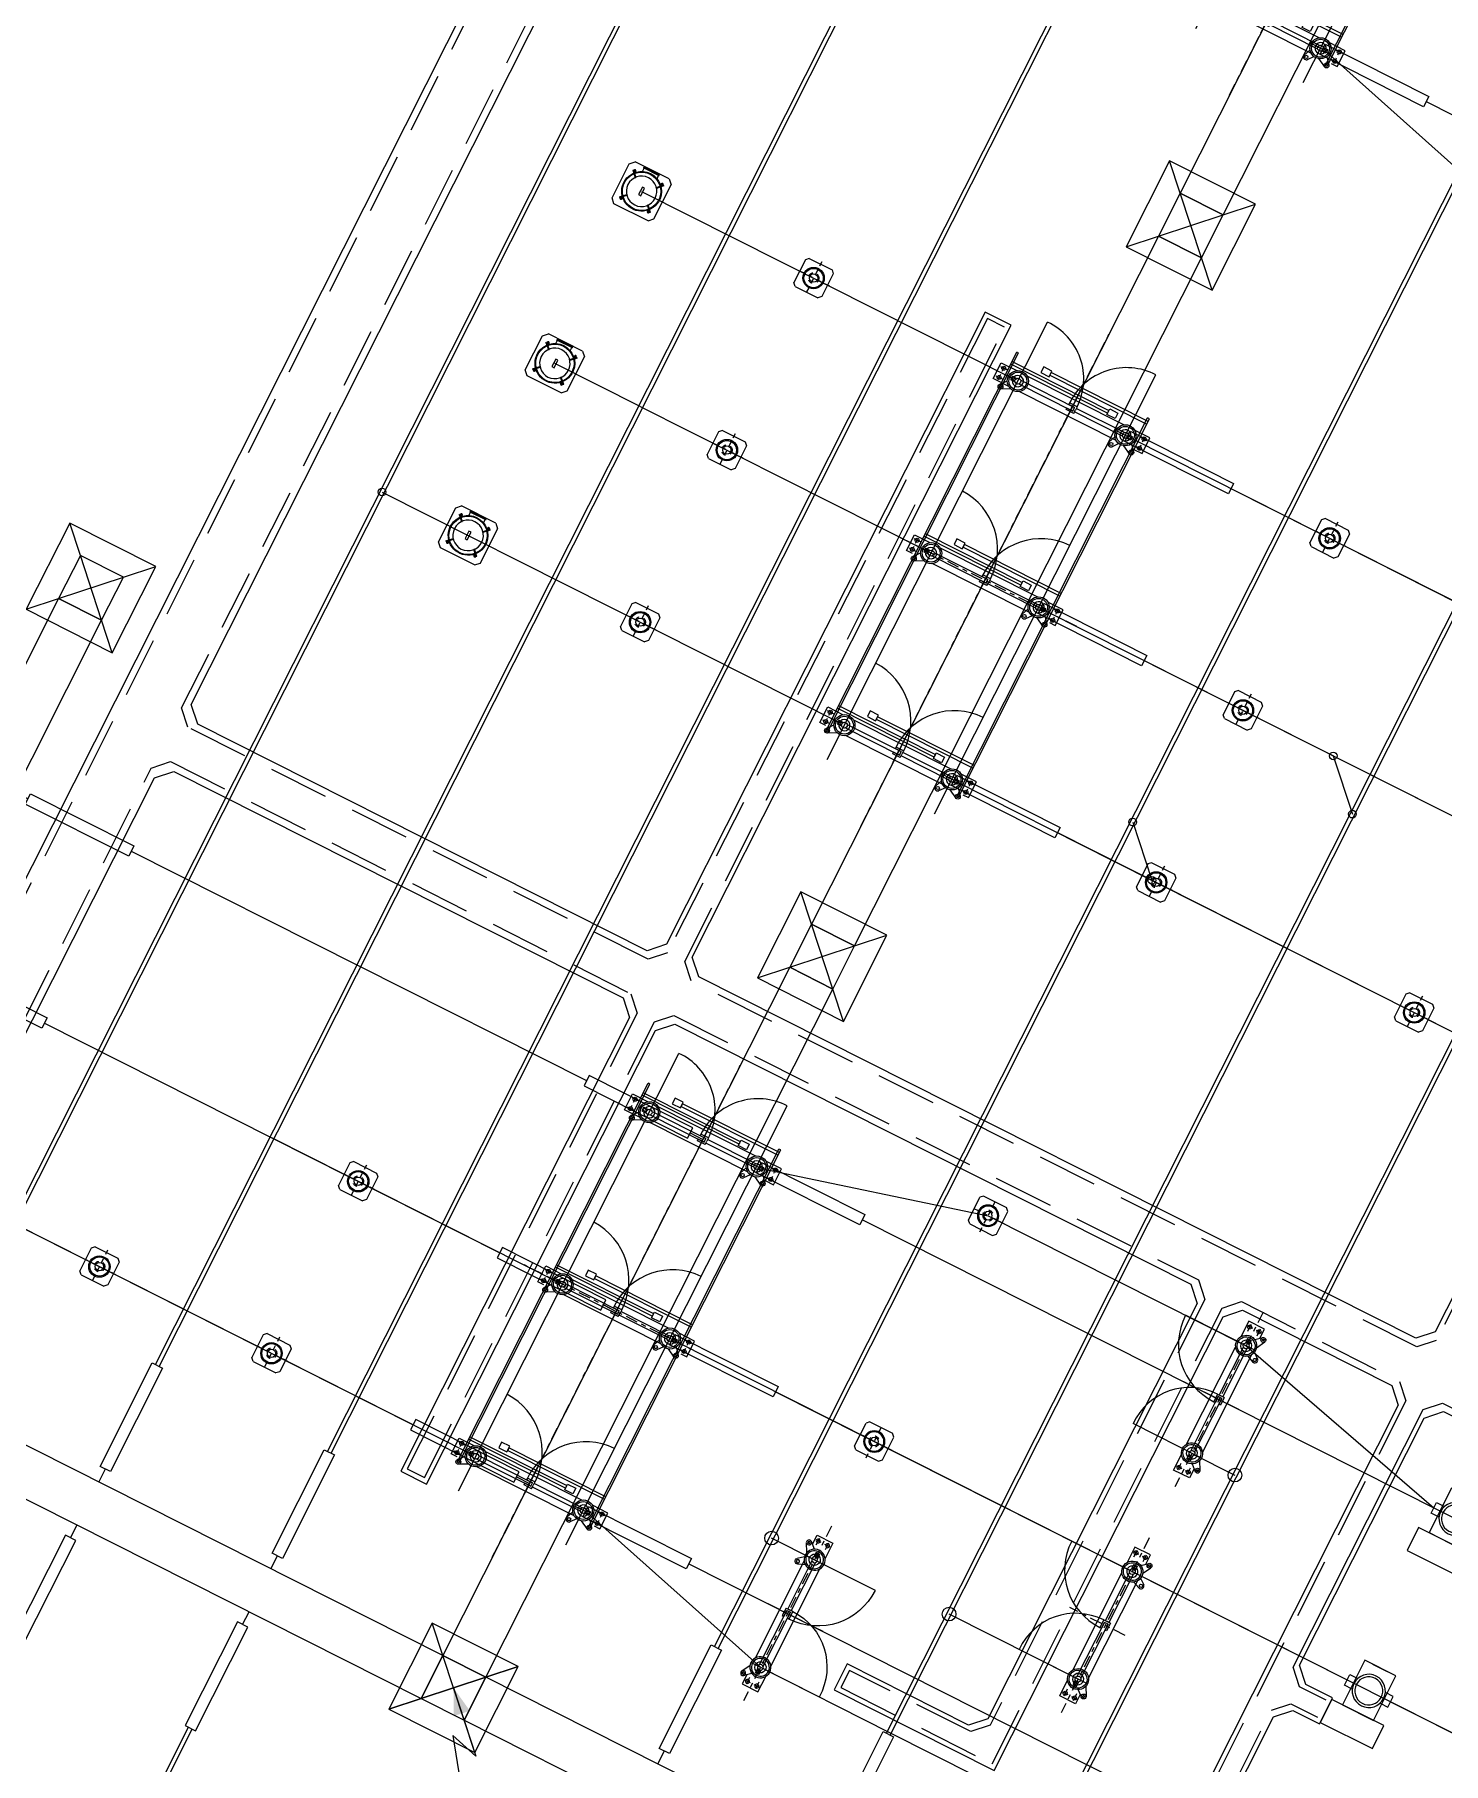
# Model space of a CAD drawing. Header units: metres. Extents: x 0 to 547597, y 0 to 1844684.
# Drawn here: x 543446.11 to 543475.36, y 1844523.26 to 1844559.15 of the extents above; entities that cross this region are included whole.
import ezdxf

# ---------------------------------------------------------------- set-up
doc = ezdxf.new("R2010")
doc.units = ezdxf.units.M
for name, pattern in [('CENTER', [2, 1.25, -0.25, 0.25, -0.25]), ('DASHED2', [0.375, 0.25, -0.125]), ('HIDDEN', [0.375, 0.25, -0.125]), ('HIDDEN2', [0.1875, 0.125, -0.0625])]:
    doc.linetypes.add(name, pattern=pattern)
for name, color, linetype in [('5_Thep', 4, 'Continuous'), ('Muongcap', 11, 'Continuous'), ('MuongcapTL', 8, 'HIDDEN2'), ('TB220kVhientai', 7, 'Continuous'), ('THEP', 4, 'Continuous')]:
    doc.layers.add(name, color=color, linetype=linetype)

# ---------------------------------------------------------------- blocks, each defined once
blk = doc.blocks.new('DCL.220kV.3pha.HT')
at = {"color": 8, "linetype": 'CENTER', "ltscale": 200}
for p, q in [((0, 2140), (0, -2140)), ((5718, 0), (-5722, 0))]:
    blk.add_line(p, q, dxfattribs=at)
at = {"ltscale": 500}
for p, q in [((4270, 1541), (-4530, 1541)), ((-4530, 1541), (-4530, 1500)), ((4270, 1500), (-4530, 1500)), ((-4038, 1632), (-4160, 1632)), ((-4108, 1540), (-4108, 1697)), ((-3962, 1632), (-3840, 1632)), ((-3899, 1445), (-3768, 1559)), ((-3892, 1540), (-3892, 1697)), ((-3790, 1311), (-3690, 1496)), ((-38, 1632), (-160, 1632)), ((-108, 1540), (-108, 1697)), ((38, 1632), (160, 1632)), ((101, 1445), (232, 1559)), ((108, 1540), (108, 1697)), ((210, 1311), (310, 1496)), ((3962, 1632), (3840, 1632)), ((3892, 1540), (3892, 1697)), ((4038, 1632), (4160, 1632)), ((4101, 1445), (4232, 1559)), ((4108, 1540), (4108, 1697)), ((4210, 1311), (4310, 1496)), ((4800, 1250), (-5409, 1250)), ((-4041, 1398), (-4041, 1295)), ((-4041, 1398), (-3959, 1398)), ((-4041, 1205), (-4041, 88)), ((-3959, 1398), (-3959, 1295)), ((-3959, 1205), (-3959, 88)), ((-3785, 1207), (-3664, 1111)), ((-41, 1398), (41, 1398)), ((-41, 1398), (-41, 1295)), ((-41, 1205), (-41, 88)), ((41, 1398), (41, 1295)), ((41, 1205), (41, 88)), ((215, 1207), (336, 1111)), ((3959, 1398), (4041, 1398)), ((3959, 1398), (3959, 1295)), ((3959, 1205), (3959, 88)), ((4041, 1398), (4041, 1295)), ((4041, 1205), (4041, 88)), ((4215, 1207), (4336, 1111)), ((-3874, 1071), (-3730, 1011)), ((126, 1071), (270, 1011)), ((4126, 1071), (4270, 1011)), ((-3774, 0), (-4305, 0)), ((-4078, 88), (-4000, 88)), ((-4078, 88), (-4078, -88)), ((-4041, -1205), (-4041, 49)), ((-3959, 49), (-4041, 49)), ((-4041, 49), (-4041, -88)), ((-3959, 88), (-4000, 88)), ((-3922, 88), (-4000, 88)), ((-3959, -1205), (-3959, 49)), ((-3959, 49), (-3959, -88)), ((-3922, 88), (-3922, -88)), ((226, 0), (-305, 0)), ((-78, 88), (-78, -88)), ((-78, 88), (0, 88)), ((-41, -1205), (-41, 49)), ((-41, 49), (-41, -88)), ((41, 49), (-41, 49)), ((78, 88), (0, 88)), ((41, 88), (0, 88)), ((41, -1205), (41, 49)), ((41, 49), (41, -88)), ((78, 88), (78, -88)), ((4226, 0), (3695, 0)), ((3922, 88), (3922, -88)), ((3922, 88), (4000, 88)), ((3959, -1205), (3959, 49)), ((3959, 49), (3959, -88)), ((4041, 49), (3959, 49)), ((4041, 88), (4000, 88)), ((4078, 88), (4000, 88)), ((4041, -1205), (4041, 49)), ((4041, 49), (4041, -88)), ((4078, 88), (4078, -88)), ((-4078, -88), (-4041, -88)), ((-3922, -88), (-3959, -88)), ((-78, -88), (-41, -88)), ((78, -88), (41, -88)), ((3922, -88), (3959, -88)), ((4078, -88), (4041, -88)), ((4800, -1250), (-5369, -1250)), ((-4041, -1398), (-4041, -1295)), ((-4041, -1398), (-3959, -1398)), ((-3959, -1398), (-3959, -1295)), ((-3790, -1311), (-3690, -1496)), ((-41, -1398), (-41, -1295)), ((-41, -1398), (41, -1398)), ((41, -1398), (41, -1295)), ((210, -1311), (310, -1496)), ((3959, -1398), (3959, -1295)), ((3959, -1398), (4041, -1398)), ((4041, -1398), (4041, -1295)), ((4210, -1311), (4310, -1496)), ((4270, -1500), (-4530, -1500)), ((-4530, -1500), (-4530, -1541)), ((4270, -1541), (-4530, -1541)), ((-4038, -1632), (-4160, -1632)), ((-4108, -1540), (-4108, -1697)), ((-3962, -1632), (-3840, -1632)), ((-3899, -1445), (-3768, -1559)), ((-3892, -1540), (-3892, -1697)), ((-38, -1632), (-160, -1632)), ((-108, -1540), (-108, -1697)), ((38, -1632), (160, -1632)), ((101, -1445), (232, -1559)), ((108, -1540), (108, -1697)), ((3962, -1632), (3840, -1632)), ((3892, -1540), (3892, -1697)), ((4038, -1632), (4160, -1632)), ((4101, -1445), (4232, -1559)), ((4108, -1540), (4108, -1697))]:
    blk.add_line(p, q, dxfattribs=at)
for points in [[(-4468, 1541), (-4468, -713), (-4408, -713), (-4408, 1541)], [(-3817, 1541), (-3817, 1730), (-4183, 1730), (-4183, 1370)], [(-468, 1541), (-468, -713), (-408, -713), (-408, 1541)], [(183, 1593), (183, 1730), (-183, 1730), (-183, 1370)], [(3532, 1541), (3532, -713), (3592, -713), (3592, 1541)], [(4183, 1593), (4183, 1730), (3817, 1730), (3817, 1370)], [(-4183, -1130), (-4183, 1130)], [(-3817, 1130), (-3817, -1130)], [(-183, -1130), (-183, 1130)], [(183, 1130), (183, -1130)], [(3817, -1130), (3817, 1130)], [(4183, 1130), (4183, -1130)], [(-4308, -1541), (-4308, 713), (-4248, 713), (-4248, -1541)], [(-308, -1541), (-308, 713), (-248, 713), (-248, -1541)], [(3692, -1541), (3692, 713), (3752, 713), (3752, -1541)], [(-3817, -1370), (-3817, -1730), (-4183, -1730), (-4183, -1370)], [(183, -1593), (183, -1730), (-183, -1730), (-183, -1370)], [(4183, -1593), (4183, -1730), (3817, -1730), (3817, -1370)]]:
    blk.add_lwpolyline(points, dxfattribs=at)
for points in [[(-4344, 713), (-4344, 904), (-4213, 904), (-4213, 713)], [(-344, 713), (-344, 904), (-213, 904), (-213, 713)], [(3656, 713), (3656, 904), (3787, 904), (3787, 713)], [(-4504, -713), (-4504, -904), (-4373, -904), (-4373, -713)], [(-504, -713), (-504, -904), (-373, -904), (-373, -713)], [(3496, -713), (3496, -904), (3627, -904), (3627, -713)]]:
    blk.add_lwpolyline(points, close=True, dxfattribs=at)
for centre, radius in [((-4000, 1250), 219), ((-4000, 1250), 186), ((-4108, 1632), 41.3), ((-3892, 1632), 41.3), ((-3735, 1520), 51), ((-3735, 1520), 21), ((0, 1250), 219), ((0, 1250), 186), ((-108, 1632), 41.3), ((108, 1632), 41.3), ((265, 1520), 51), ((265, 1520), 21), ((4000, 1250), 219), ((4000, 1250), 186), ((3892, 1632), 41.3), ((4108, 1632), 41.3), ((4265, 1520), 51), ((4265, 1520), 21), ((-4000, 1250), 60.7), ((-4022, 1380), 9.18), ((-4022, 1335), 9.18), ((-3978, 1380), 9.18), ((-3978, 1335), 9.18), ((-3707, 1068), 33.6), ((0, 1250), 60.7), ((-22, 1380), 9.18), ((-22, 1335), 9.18), ((22, 1380), 9.18), ((22, 1335), 9.18), ((293, 1068), 33.6), ((4000, 1250), 60.7), ((3978, 1380), 9.18), ((3978, 1335), 9.18), ((4022, 1380), 9.18), ((4022, 1335), 9.18), ((4293, 1068), 33.6), ((-4000, -1250), 219), ((-4000, -1250), 186), ((0, -1250), 219), ((0, -1250), 186), ((4000, -1250), 219), ((4000, -1250), 186), ((-4000, -1250), 60.7), ((-4022, -1335), 9.18), ((-4022, -1380), 9.18), ((-3978, -1335), 9.18), ((-3978, -1380), 9.18), ((0, -1250), 60.7), ((-22, -1335), 9.18), ((-22, -1380), 9.18), ((22, -1335), 9.18), ((22, -1380), 9.18), ((4000, -1250), 60.7), ((3978, -1335), 9.18), ((3978, -1380), 9.18), ((4022, -1335), 9.18), ((4022, -1380), 9.18), ((-4108, -1632), 41.3), ((-3892, -1632), 41.3), ((-3735, -1520), 51), ((-3735, -1520), 21), ((-108, -1632), 41.3), ((108, -1632), 41.3), ((265, -1520), 51), ((265, -1520), 21), ((3892, -1632), 41.3), ((4108, -1632), 41.3), ((4265, -1520), 51), ((4265, -1520), 21)]:
    blk.add_circle(centre, radius, dxfattribs=at)
for centre, radius, start, end in [((-4083, 1237), 1325, 179.4322, 270.2187), ((-4000, 1250), 117, 110.4982, 69.5018), ((-3707, 1068), 61, 247.4619, 45.8036), ((-88, 1264), 1353, 180.5987, 270.4141), ((0, 1250), 117, 110.4982, 69.5018), ((293, 1068), 61, 247.4619, 45.8036), ((3912, 1264), 1353, 180.5987, 270.4141), ((4000, 1250), 117, 110.4982, 69.5018), ((4293, 1068), 61, 247.4619, 45.8036), ((-4077, -1204), 1292, 90.0431, 182.0547), ((-88, -1264), 1353, 89.5859, 179.4013), ((3912, -1264), 1353, 89.5859, 179.4013), ((-4000, -1250), 117, 290.4982, 249.5018), ((0, -1250), 117, 290.4982, 249.5018), ((4000, -1250), 117, 290.4982, 249.5018)]:
    blk.add_arc(centre, radius, start, end, dxfattribs=at)
blk = doc.blocks.new('nganDZ-2TC')
at = {"ltscale": 500}
blk.add_blockref('DCL.220kV.3pha.HT', (0, -17500), dxfattribs=at)
blk = doc.blocks.new('Xa.220kV.HT')
at = {"ltscale": 500}
for p, q in [((0, 0), (500, -500)), ((2000, 0), (1500, -500)), ((500, -1500), (0, -2000)), ((500, -1500), (500, -17500)), ((1500, -1500), (500, -1500)), ((1500, -17500), (1500, -1500)), ((1500, -1500), (2000, -2000)), ((0, -17000), (500, -17500)), ((2000, -17000), (1500, -17500)), ((500, -17500), (1500, -17500)), ((500, -18500), (0, -19000)), ((1500, -18500), (2000, -19000))]:
    blk.add_line(p, q, dxfattribs=at)
for points in [[(0, -2000), (2000, -2000), (2000, 0), (0, 0)], [(500, -1500), (1500, -1500), (1500, -500), (500, -500)], [(0, -19000), (2000, -19000), (2000, -17000), (0, -17000)], [(500, -18500), (1500, -18500), (1500, -17500), (500, -17500)]]:
    blk.add_lwpolyline(points, close=True, dxfattribs=at)
for points in [[(1500, -500), (500, -1500)], [(500, -500), (1500, -1500)], [(1500, -17500), (500, -18500)], [(500, -17500), (1500, -18500)]]:
    blk.add_lwpolyline(points, dxfattribs=at)
blk = doc.blocks.new('Suchuoi.220kV.HT')
for p, q in [((0, -300), (0, 0)), ((-120, -300), (-120, -2706)), ((120, -300), (-120, -300)), ((120, -2706), (120, -300)), ((-120, -2706), (120, -2706))]:
    blk.add_line(p, q)
blk = doc.blocks.new('xaba220')
at = {"ltscale": 500}
for p, q in [((31794, -5457), (-12794, -5457)), ((31794, -5543), (-12794, -5543)), ((31794, -9457), (-12794, -9457)), ((31794, -9543), (-12794, -9543)), ((31794, -13457), (-12794, -13457)), ((31794, -13543), (-12794, -13543))]:
    blk.add_line(p, q, dxfattribs=at)
blk.add_blockref('Xa.220kV.HT', (34000, 0), dxfattribs=at)
at = {"ltscale": 500, "xscale": -1, "rotation": 270}
for p in [(34500, -5500), (34500, -9500), (34500, -13500)]:
    blk.add_blockref('Suchuoi.220kV.HT', p, dxfattribs=at)
blk = doc.blocks.new('xadoi.220kV.HT')
at = {"ltscale": 500}
for p, q in [((31794, -5457), (4206, -5457)), ((31794, -5543), (4206, -5543))]:
    blk.add_line(p, q, dxfattribs=at)
blk.add_blockref('Xa.220kV.HT', (0, 0), dxfattribs=at)
at = {"ltscale": 500, "rotation": 90}
for p in [(1500, -5500), (1500, -9500)]:
    blk.add_blockref('Suchuoi.220kV.HT', p, dxfattribs=at)
blk = doc.blocks.new('F')
for p, q in [((-623, 1269), (-1750, 2838)), ((0, 0), (-1509, 1509)), ((-1509, 1509), (-623, 1269))]:
    blk.add_line(p, q)
at = {"color": 0, "linetype": 'ByBlock'}
blk.add_solid([(-389, 742), (-742, 389), (0, 0)], dxfattribs=at)
blk = doc.blocks.new('SD.220kV.HT')
at = {"color": 8, "linetype": 'CENTER', "ltscale": 20}
for p, q in [((0, 377), (0, -377)), ((-377, 0), (377, 0))]:
    blk.add_line(p, q, dxfattribs=at)
for p, q in [((-325, 264), (-264, 325)), ((-325, -264), (-325, 264)), ((-264, 325), (264, 325)), ((264, 325), (325, 264)), ((325, -264), (325, 264)), ((-325, -264), (-264, -325)), ((-264, -325), (264, -325)), ((325, -264), (264, -325))]:
    blk.add_line(p, q)
for radius in [222, 200, 85.9]:
    blk.add_circle((0, 0), radius)
at = {"linetype": 'HIDDEN', "ltscale": 0.5}
blk.add_circle((0, 0), 110, dxfattribs=at)
blk = doc.blocks.new('DCL.220kV.1pha.HT')
at = {"ltscale": 500}
for p, q in [((-1250, -219), (-1250, 1369)), ((1250, -219), (1250, 1409)), ((-1730, 183), (-1370, 183)), ((-1730, -183), (-1730, 183)), ((-1540, 108), (-1697, 108)), ((-1632, 38), (-1632, 160)), ((-1398, 41), (-1398, -41)), ((-1398, 41), (-1295, 41)), ((-1205, 41), (49, 41)), ((-1130, 183), (1130, 183)), ((88, 78), (-88, 78)), ((-88, 78), (-88, 41)), ((49, 41), (-88, 41)), ((49, -41), (49, 41)), ((88, 78), (88, 0)), ((1205, 41), (88, 41)), ((1398, 41), (1295, 41)), ((1730, 183), (1370, 183)), ((1398, 41), (1398, -41)), ((1540, 108), (1697, 108)), ((1632, 38), (1632, 160)), ((1730, -183), (1730, 183)), ((-1517, -183), (-1730, -183)), ((-1540, -108), (-1697, -108)), ((-1632, -38), (-1632, -160)), ((-1445, -101), (-1559, -232)), ((-1311, -210), (-1496, -310)), ((-1398, -41), (-1295, -41)), ((-1205, -41), (49, -41)), ((1130, -183), (-1130, -183)), ((49, -41), (-88, -41)), ((-88, -78), (-88, -41)), ((88, -78), (-88, -78)), ((88, -41), (88, 0)), ((88, -78), (88, 0)), ((1205, -41), (88, -41)), ((1071, -126), (1011, -270)), ((1207, -215), (1111, -336)), ((1398, -41), (1295, -41)), ((1311, -210), (1496, -310)), ((1445, -101), (1559, -232)), ((1517, -183), (1730, -183)), ((1540, -108), (1697, -108)), ((1632, -38), (1632, -160))]:
    blk.add_line(p, q, dxfattribs=at)
at = {"color": 8, "linetype": 'CENTER', "ltscale": 200}
for p, q in [((0, -461), (0, 821)), ((2032, 0), (-2032, 0))]:
    blk.add_line(p, q, dxfattribs=at)
at = {"ltscale": 500}
for centre, major_axis, ratio, start_param, end_param in [((-1307, -29), (1000, 1037), 0.938745, -0.758223, 0.758223), ((1318, 2), (-1016, 1021), 0.952876, -0.758223, 0.758223), ((-1632, 108), (0.3, 41.3), 1, 1.578086, 7.861271), ((-1250, 0), (0, 219), 1, 1.570109, 7.853294), ((-1250, 0), (-1, 186), 1, 1.5632, 7.846385), ((-1380, 22), (-0.74, 9.15), 1, 1.49018, 7.773365), ((-1250, 0), (-1, 117), 1, 1.918878, 7.486542), ((-1335, 22), (-0.74, 9.15), 1, 1.49018, 7.773365), ((-1250, 0), (1.6, 60.7), 1, 1.596389, 7.879574), ((1250, 0), (2, 219), 1, 1.578508, 7.861693), ((1250, 0), (0, 186), 1, 1.570027304529217, 7.853212611708803), ((1250, 0), (-2, 117), 1, -1.226088, 4.341576), ((1250, 0), (1.6, 60.7), 1, 1.596389, 7.879574), ((1335, 22), (-0.59, 9.16), 1, 1.50618, 7.789365), ((1380, 22), (-0.59, 9.16), 1, 1.50618, 7.789365), ((1632, 108), (0.3, 41.3), 1, 1.578086, 7.861271), ((-1632, -108), (-1.8, 41.3), 1, 1.527589318851375, 7.810774626030961), ((-1520, -265), (0, 51), 1, 1.570536256224154, 7.85372156340374), ((-1520, -265), (-1, 20.9), 1, 1.52417, 7.807355), ((-1380, -22), (-0.74, 9.15), 1, 1.49018, 7.773365), ((-1335, -22), (-0.74, 9.15), 1, 1.49018, 7.773365), ((1067, -293), (0.5, 61), 1, 1.186247, 3.949832), ((1067, -293), (1.4, 33.6), 1, 1.613357375674209, 7.896542682853795), ((1335, -22), (-0.59, 9.16), 1, 1.50618, 7.789365), ((1380, -22), (-0.59, 9.16), 1, 1.50618, 7.789365), ((1520, -265), (0, 51), 1, 1.570536256224154, 7.85372156340374), ((1520, -265), (-1, 20.9), 1, 1.52417, 7.807355), ((1632, -108), (-1.8, 41.3), 1, 1.527589318851375, 7.810774626030961)]:
    blk.add_ellipse(centre, major_axis=major_axis, ratio=ratio, start_param=start_param, end_param=end_param, dxfattribs=at)
blk = doc.blocks.new('MC.220kV.1pha.HT')
at = {"ltscale": 500}
for p, q in [((-530, 362), (-530, -362)), ((503, 362), (-530, 362)), ((-125, 506), (-125, 322)), ((122, 506), (-125, 506)), ((122, 323), (122, 506)), ((503, 605), (503, -605)), ((1037, 605), (503, 605)), ((503, -362), (503, 362)), ((1037, -605), (1037, 605)), ((-530, 171), (-530, -171)), ((-125, -506), (-125, -322)), ((122, -323), (122, -506)), ((-530, -362), (503, -362)), ((122, -506), (-125, -506)), ((503, -605), (1037, -605))]:
    blk.add_line(p, q, dxfattribs=at)
at = {"ltscale": 500, "extrusion": (0, 0, -1)}
for major_axis, start_param, end_param in [((-345, 2), -0.006424, 6.276761), ((-291, 7), -0.02238251590244689, 6.26080279127714)]:
    blk.add_ellipse((0, 0), major_axis=major_axis, ratio=1, start_param=start_param, end_param=end_param, dxfattribs=at)
blk = doc.blocks.new('nganMBA-2TC')
at = {"ltscale": 500}
for p, q in [((0, 506), (0, 9979)), ((0, -16150), (0, -506)), ((0, -25500), (0, -18850)), ((4000, -29500), (4000, -18850))]:
    blk.add_line(p, q, dxfattribs=at)
for p, q in [((-2750, -5500), (-2750, -4500)), ((2500, -5500), (2500, -8500)), ((2750, -11500), (2750, -12500))]:
    blk.add_line(p, q)
for points in [[(-4000, -16150), (-5250, -11500), (-5250, -8500), (-5250, -5500), (-4000, -506)], [(4000, -16150), (5250, -11500), (5250, -8500), (5250, -5500), (4000, -506)]]:
    blk.add_lwpolyline(points, dxfattribs=at)
for centre in [(-2750, -4500), (2500, -8500), (2750, -12500)]:
    blk.add_circle(centre, 142)
for name, p in [('MC.220kV.1pha.HT', (-4000, 0)), ('MC.220kV.1pha.HT', (0, 0)), ('DCL.220kV.3pha.HT', (0, -17500)), ('SD.220kV.HT', (0, -23500)), ('SD.220kV.HT', (4000, -23500)), ('SD.220kV.HT', (4000, -27500))]:
    blk.add_blockref(name, p, dxfattribs=at)
at = {"ltscale": 500, "rotation": 180}
for p in [(-4000, -5500), (1250, -5500)]:
    blk.add_blockref('DCL.220kV.1pha.HT', p, dxfattribs=at)
at = {"ltscale": 500, "xscale": -1}
for name, p in [('DCL.220kV.1pha.HT', (4000, -11500)), ('SD.220kV.HT', (-5250, -11500)), ('SD.220kV.HT', (0, -11500))]:
    blk.add_blockref(name, p, dxfattribs=at)
blk = doc.blocks.new('doannoi.MCN')
at = {"ltscale": 3000}
for p, q in [((5500, -33294), (5500, -2706)), ((9500, -33294), (9500, -2706)), ((13500, -33294), (13500, -2706)), ((5380, -35700), (5380, -33294)), ((5380, -33294), (5620, -33294)), ((5620, -33294), (5620, -35700)), ((9380, -35700), (9380, -33294)), ((9380, -33294), (9620, -33294)), ((9620, -33294), (9620, -35700)), ((13380, -35700), (13380, -33294)), ((13380, -33294), (13620, -33294)), ((13620, -33294), (13620, -35700)), ((5620, -35700), (5380, -35700)), ((5500, -35700), (5500, -36000)), ((9620, -35700), (9380, -35700)), ((9500, -35700), (9500, -36000)), ((13620, -35700), (13380, -35700)), ((13500, -35700), (13500, -36000))]:
    blk.add_line(p, q, dxfattribs=at)
blk = doc.blocks.new('doannoi2')
at = {"ltscale": 3000}
for p, q in [((5500, -300), (5500, 0)), ((9500, -300), (9500, 0)), ((13500, -300), (13500, 0)), ((5380, -300), (5380, -2706)), ((5620, -300), (5380, -300)), ((5620, -2706), (5620, -300)), ((9380, -300), (9380, -2706)), ((9620, -300), (9380, -300)), ((9620, -2706), (9620, -300)), ((13380, -300), (13380, -2706)), ((13620, -300), (13380, -300)), ((13620, -2706), (13620, -300)), ((5380, -2706), (5620, -2706)), ((5500, -13294), (5500, -2706)), ((9380, -2706), (9620, -2706)), ((9500, -13294), (9500, -2706)), ((13380, -2706), (13620, -2706)), ((13500, -13294), (13500, -2706)), ((5380, -15700), (5380, -13294)), ((5380, -13294), (5620, -13294)), ((5620, -13294), (5620, -15700)), ((9380, -15700), (9380, -13294)), ((9380, -13294), (9620, -13294)), ((9620, -13294), (9620, -15700)), ((13380, -15700), (13380, -13294)), ((13380, -13294), (13620, -13294)), ((13620, -13294), (13620, -15700)), ((5620, -15700), (5380, -15700)), ((5500, -15700), (5500, -16000)), ((9620, -15700), (9380, -15700)), ((9500, -15700), (9500, -16000)), ((13620, -15700), (13380, -15700)), ((13500, -15700), (13500, -16000))]:
    blk.add_line(p, q, dxfattribs=at)
blk = doc.blocks.new('BDA.220.HT')
for p, q in [((-487, 396), (-396, 487)), ((-487, 396), (-487, -396)), ((396, 487), (-396, 487)), ((-307, 361), (-317, 351)), ((-307, 361), (-195, 248)), ((-35, 411), (35, 411)), ((-35, 396), (35, 396)), ((307, 361), (195, 248)), ((307, 361), (317, 351)), ((487, 396), (396, 487)), ((487, 396), (487, -396)), ((-451, 183), (-465, 183)), ((-465, 183), (-465, -183)), ((-451, 183), (-451, -183)), ((-376, 169), (-451, 169)), ((-317, 351), (-205, 238)), ((-195, 248), (-205, 238)), ((-88, 25), (-88, -25)), ((88, 25), (-88, 25)), ((88, -25), (88, 25)), ((195, 248), (205, 238)), ((317, 351), (205, 238)), ((-451, -183), (-465, -183)), ((-376, -169), (-451, -169)), ((-317, -351), (-205, -238)), ((-307, -361), (-317, -351)), ((-307, -361), (-195, -248)), ((-195, -248), (-205, -238)), ((-88, -25), (88, -25)), ((195, -248), (205, -238)), ((307, -361), (195, -248)), ((317, -351), (205, -238)), ((307, -361), (317, -351)), ((-396, -487), (-487, -396)), ((396, -487), (-396, -487)), ((487, -396), (396, -487))]:
    blk.add_line(p, q)
at = {"extrusion": (0, 0, -1)}
for centre, major_axis, start_param, end_param in [((0, 0), (1, 412), 3.223561, 6.194005), ((0, 0), (1, 398), 3.227597, 6.191967), ((0, 0), (0, 412), 0.086102, 3.227695), ((0, 0), (-2, 398), 0.092384, 3.233976), ((-317, 317), (2.2, 23.8), 4.618606288028847, 10.90179159520843), ((-317, 317), (0.5, 14.1), 4.674404348920586, 10.95758965610017), ((0, 0), (-2, 317), -1.566048, 4.717137), ((317, 317), (2.2, 23.8), 4.618606288028847, 10.90179159520843), ((317, 317), (0.5, 14.1), 4.674404348920586, 10.95758965610017), ((-317, -317), (2.2, 23.8), 4.618606288028847, 10.90179159520843), ((-317, -317), (0.5, 14.1), 4.674404348920586, 10.95758965610017), ((317, -317), (2.2, 23.8), 4.618606288028847, 10.90179159520843), ((317, -317), (0.5, 14.1), 4.674404348920586, 10.95758965610017)]:
    blk.add_ellipse(centre, major_axis=major_axis, ratio=1, start_param=start_param, end_param=end_param, dxfattribs=at)
blk = doc.blocks.new('ngan220LL-2TC')
for p, q in [((0, -9400), (900, -8500)), ((3100, -12500), (4000, -11600)), ((0, -25500), (0, -27500))]:
    blk.add_line(p, q)
for centre in [(900, -8500), (0, -9400), (4000, -11600), (3100, -12500), (4000, -29500)]:
    blk.add_circle(centre, 80)
at = {"layer": 'TB220kVhientai'}
for p, q in [((0, -16150), (0, -506)), ((-4000, -27500), (-4000, -18850)), ((0, -25500), (0, -18850)), ((4000, -29500), (4000, -18850))]:
    blk.add_line(p, q, dxfattribs=at)
for points in [[(-4000, -16150), (-4000, -12500), (-4000, -8500), (-4000, -4500), (-4000, -506)], [(4000, -16150), (4000, -12500), (4000, -8500), (4000, -4500), (4000, -506)]]:
    blk.add_lwpolyline(points, dxfattribs=at)
for name, p in [('SD.220kV.HT', (4000, -5500)), ('SD.220kV.HT', (-4000, -11500)), ('SD.220kV.HT', (0, -11500)), ('SD.220kV.HT', (4000, -11500)), ('DCL.220kV.3pha.HT', (0, -17500)), ('SD.220kV.HT', (-4000, -23500)), ('SD.220kV.HT', (0, -23500)), ('SD.220kV.HT', (4000, -23500)), ('BDA.220.HT', (-4000, -27500)), ('BDA.220.HT', (0, -27500)), ('BDA.220.HT', (4000, -27500))]:
    blk.add_blockref(name, p, dxfattribs=at)
blk = doc.blocks.new('mb moiTQK')
at = {"layer": 'Muongcap'}
for p, q in [((-75.974, -42.625), (-61.275, -42.625)), ((-61.275, -42.625), (-60.975, -42.925)), ((-60.975, -42.925), (-60.975, -59.6)), ((-61.275, -59.9), (-75.974, -59.9)), ((-75.974, -59.9), (-75.974, -60.5)), ((-60.975, -59.6), (-61.275, -59.9)), ((-75.974, -60.5), (-61.275, -60.5)), ((-61.275, -60.5), (-60.975, -60.8)), ((-60.975, -60.8), (-60.975, -71.25)), ((-60.975, -71.25), (-61.275, -71.55)), ((-61.275, -71.55), (-93.575, -71.55))]:
    blk.add_line(p, q, dxfattribs=at)
for points in [[(-31.424, -71.55), (-59.575, -71.55), (-59.875, -71.25), (-59.875, -60.8), (-59.575, -60.5), (-49.025, -60.5), (-49.025, -59.9), (-59.575, -59.9), (-59.875, -59.6), (-59.875, -47.6), (-59.575, -47.3), (-49.924, -47.3), (-49.624, -47.6), (-49.624, -50.42), (-49.024, -50.42), (-49.024, -46.7), (-59.575, -46.7), (-59.875, -46.4), (-59.875, -42.925), (-59.575, -42.625), (-49.025, -42.625)], [(-49.025, -42.025), (-52.63, -42.025), (-52.93, -41.725), (-52.93, -41.105), (-53.53, -41.105), (-53.53, -41.725), (-53.83, -42.025), (-59.575, -42.025), (-59.875, -41.725), (-59.875, -39.007)], [(-80.7, -73), (-48.2, -73)]]:
    blk.add_lwpolyline(points, dxfattribs=at)
at = {"layer": 'MuongcapTL', "linetype": 'DASHED2', "ltscale": 5}
for p, q in [((-75.874, -42.525), (-61.125, -42.525)), ((-61.125, -42.525), (-60.825, -42.825)), ((-60.825, -42.825), (-60.825, -59.7)), ((-60.825, -59.7), (-61.125, -60)), ((-61.125, -60), (-75.874, -60)), ((-75.874, -60), (-75.874, -60.4)), ((-75.874, -60.4), (-61.125, -60.4)), ((-61.125, -60.4), (-60.825, -60.7)), ((-60.825, -60.7), (-60.825, -71.4)), ((-60.825, -71.4), (-61.125, -71.7)), ((-61.125, -71.7), (-93.725, -71.7))]:
    blk.add_line(p, q, dxfattribs=at)
at = {"layer": 'MuongcapTL', "linetype": 'DASHED2', "ltscale": 100}
blk.add_lwpolyline([(-53.43, -41.205), (-53.43, -41.825), (-53.73, -42.125), (-59.725, -42.125), (-60.025, -41.825), (-60.025, -29.175)], dxfattribs=at)
at = {"layer": 'MuongcapTL', "linetype": 'DASHED2', "ltscale": 5}
for points in [[(-31.274, -71.7), (-59.725, -71.7), (-60.025, -71.4), (-60.025, -60.7), (-59.725, -60.4), (-49.125, -60.4), (-49.125, -60), (-59.725, -60), (-60.025, -59.7), (-60.025, -47.5), (-59.725, -47.2), (-49.824, -47.2), (-49.524, -47.5), (-49.524, -50.32), (-49.124, -50.32), (-49.124, -46.8), (-59.725, -46.8), (-60.025, -46.5), (-60.025, -42.825), (-59.725, -42.525), (-49.125, -42.525)], [(-49.125, -42.125), (-52.73, -42.125), (-53.03, -41.825), (-53.03, -41.205)], [(-81.15, -77.45), (-81.15, -73.15), (-80.85, -72.85), (-48.05, -72.85)]]:
    blk.add_lwpolyline(points, dxfattribs=at)
at = {"xscale": 0.0007000000001862644, "yscale": 0.0007000000001862644, "zscale": 0.0007000000001862644, "rotation": 270}
blk.add_blockref('F', (-45.5, -57.5), dxfattribs=at)
at = {"layer": 'TB220kVhientai', "xscale": 0.001, "yscale": 0.001, "zscale": 0.001}
for name, p in [('nganMBA-2TC', (-88, -40.5)), ('ngan220LL-2TC', (-71, -40.5)), ('nganMBA-2TC', (-54, -40.5)), ('nganDZ-2TC', (-37, -40.5)), ('doannoi.MCN', (-97.5, -21)), ('doannoi.MCN', (-80.5, -21)), ('doannoi.MCN', (-63.5, -21)), ('doannoi2', (-63.5, -58))]:
    blk.add_blockref(name, p, dxfattribs=at)
at = {"layer": 'THEP', "color": 5, "xscale": 0.001, "yscale": 0.001, "zscale": 0.001}
for name, p in [('xaba220', (-80.5, -39.5)), ('xadoi.220kV.HT', (-46.5, -39.5)), ('xaba220', (-80.5, -56.5)), ('xadoi.220kV.HT', (-46.5, -56.5))]:
    blk.add_blockref(name, p, dxfattribs=at)
at = {"layer": 'THEP', "color": 5, "xscale": 0.001, "yscale": 0.001, "zscale": 0.001, "rotation": 270}
for p in [(-78.5, -56.5), (-61.5, -56.5), (-44.5, -56.5), (-44.5, -73.5)]:
    blk.add_blockref('Xa.220kV.HT', p, dxfattribs=at)
blk = doc.blocks.new('ACAD-DinhViTuyenDz220kV')
blk.add_circle((543470.188, 1844560.07), 117.551)
at = {"layer": '5_Thep', "rotation": 243.2403583287449}
blk.add_blockref('mb moiTQK', (543485.661, 1844458.313), dxfattribs=at)

msp = doc.modelspace()

# ---------------------------------------------------------------- block references
msp.add_blockref('ACAD-DinhViTuyenDz220kV', (0, 0))

doc.saveas('drawing.dxf')
